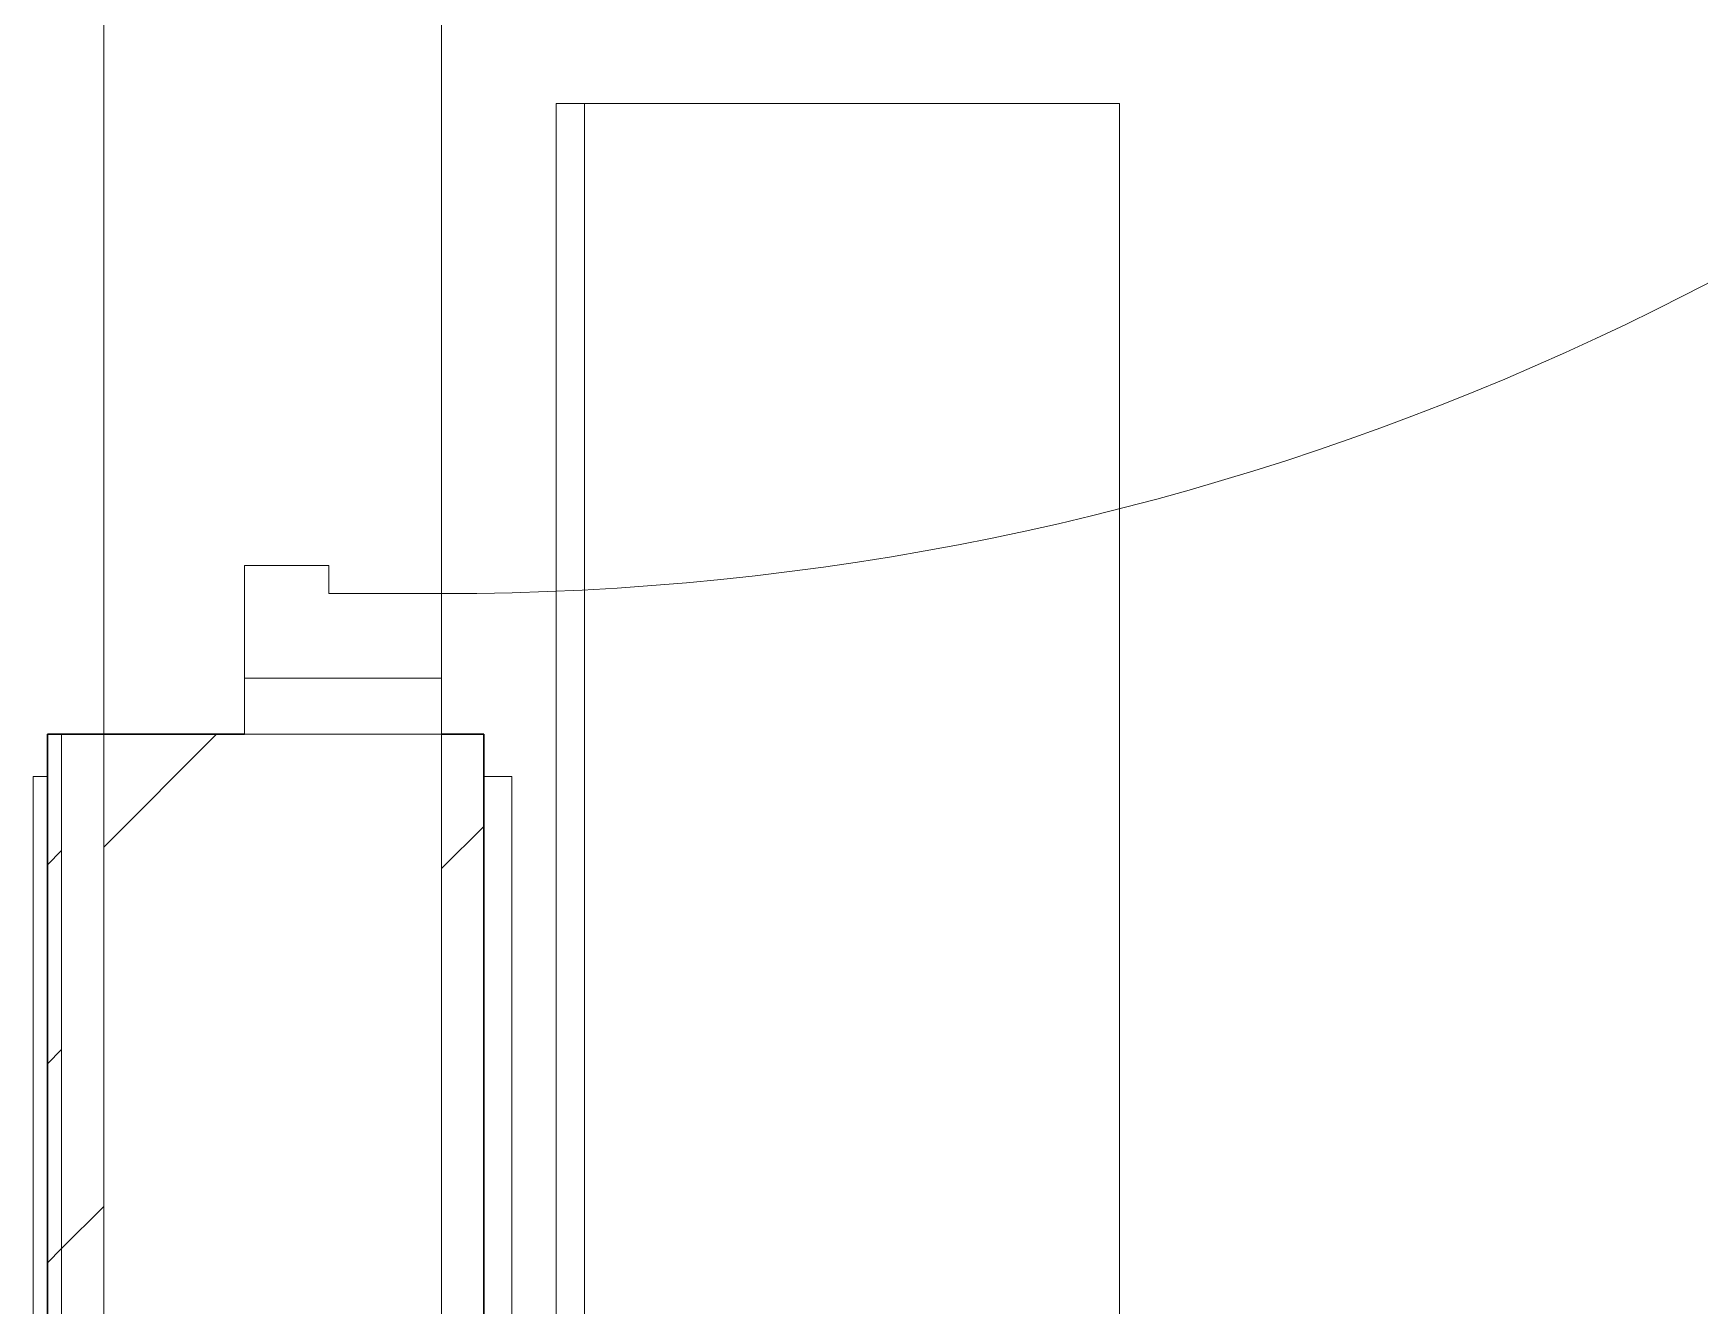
# Model space of a CAD drawing. Header units: millimetres. Extents: x -88595 to 880822, y -1054509 to -148035.
# Drawn here: x 418238 to 418830, y -246710 to -246258 of the extents above; entities that cross this region are included whole.
import ezdxf

# ---------------------------------------------------------------- set-up
doc = ezdxf.new("R2010")
doc.units = ezdxf.units.MM
for name, color, linetype, lineweight in [('Двери', 7, 'Continuous', 9), ('Оборудование', 7, 'Continuous', 18), ('Ограждение', 7, 'Continuous', 9), ('Стены наружные', 7, 'Continuous', 18), ('Стены штриховка', 7, 'Continuous', 9)]:
    doc.layers.add(name, color=color, linetype=linetype, lineweight=lineweight)

# ---------------------------------------------------------------- blocks, each defined once
blk = doc.blocks.new('$0$ADSK_Настенный внутренний блок кондиционера1 - 1U18TL5FRA-A-3267659-В_Координация_3 этаж ОВ3')
at = {"layer": 'Оборудование', "color": 150, "true_color": 0x0080ff}
for p, q in [((432.5, 0), (-432.5, 0)), ((-432.5, 0), (-432.5, -10)), ((432.5, -10), (432.5, 0)), ((-432.5, 0), (-432.5, -20)), ((432.5, -20), (432.5, 0)), ((-432.5, -170), (-432.5, -10)), ((432.5, -10), (-432.5, -10)), ((432.5, -10), (432.5, -170)), ((-432.5, -20), (-432.5, -130)), ((432.5, -130), (432.5, -20)), ((-432.5, -130), (-432.5, -200)), ((432.5, -200), (432.5, -130)), ((-432.5, -170), (-432.5, -200)), ((432.5, -200), (432.5, -170)), ((-432.5, -200), (432.5, -200))]:
    blk.add_line(p, q, dxfattribs=at)
blk = doc.blocks.new('3 этаж')
at = {"layer": 'Двери'}
for p, q in [((430193.9, 679978.86), (430223.9, 679978.86)), ((430193.9, 679938.86), (430193.9, 679978.86)), ((430223.9, 679978.86), (430223.9, 679968.86)), ((430223.9, 679968.86), (430263.9, 679968.86)), ((430263.9, 679968.86), (430263.9, 679938.86)), ((430263.9, 679938.86), (430193.9, 679938.86)), ((430193.9, 679918.86), (430193.9, 679938.86)), ((430193.9, 679938.86), (430263.9, 679938.86)), ((430263.9, 679938.86), (430263.9, 679918.86)), ((430263.9, 679918.86), (430193.9, 679918.86))]:
    blk.add_line(p, q, dxfattribs=at)
blk.add_arc((430263.9, 680938.86), 970, 270, 0, dxfattribs=at)
at = {"layer": 'Ограждение'}
for p, q in [((430118.9, 679903.86), (430123.9, 679903.86)), ((430118.9, 679903.86), (430118.9, 678898.86)), ((430278.9, 679903.86), (430288.9, 679903.86)), ((430288.9, 678898.86), (430288.9, 679903.86))]:
    blk.add_line(p, q, dxfattribs=at)
at = {"layer": 'Стены наружные'}
for p, q in [((430143.9, 679918.86), (430143.9, 680988.86)), ((430263.9, 680898.86), (430263.9, 679968.86))]:
    blk.add_line(p, q, dxfattribs=at)
at = {"layer": 'Стены наружные', "lineweight": 30}
for p, q in [((430123.9, 679918.86), (430193.9, 679918.86)), ((430123.9, 679918.86), (430123.9, 678893.86)), ((430278.9, 679918.86), (430263.9, 679918.86)), ((430278.9, 678888.86), (430278.9, 679918.86))]:
    blk.add_line(p, q, dxfattribs=at)
at = {"layer": 'Стены наружные', "linetype": 'Continuous', "lineweight": 9}
for p, q in [((430143.9, 679878.75), (430184.01, 679918.86)), ((430263.9, 679871.12), (430278.9, 679886.12)), ((430123.9, 679872.54), (430128.9, 679877.54)), ((430123.9, 679801.83), (430128.9, 679806.83)), ((430128.9, 679736.12), (430143.9, 679751.12)), ((430123.9, 679731.12), (430128.9, 679736.12))]:
    blk.add_line(p, q, dxfattribs=at)
at = {"layer": 'Стены штриховка'}
for p, q in [((430128.9, 679918.86), (430128.9, 678888.86)), ((430143.9, 679918.86), (430143.9, 678888.86)), ((430263.9, 678873.86), (430263.9, 679918.86))]:
    blk.add_line(p, q, dxfattribs=at)

msp = doc.modelspace()

# ---------------------------------------------------------------- block references
at = {"layer": 'Оборудование', "color": 5, "true_color": 0x0000ff}
msp.add_blockref('3 этаж', (-11880.65, -926425.79), dxfattribs=at)
at = {"layer": 'Оборудование', "color": 150, "true_color": 0x0080ff, "rotation": 89.99999999999977}
msp.add_blockref('$0$ADSK_Настенный внутренний блок кондиционера1 - 1U18TL5FRA-A-3267659-В_Координация_3 этаж ОВ3', (418423.95, -246715.28), dxfattribs=at)

doc.saveas('drawing.dxf')
